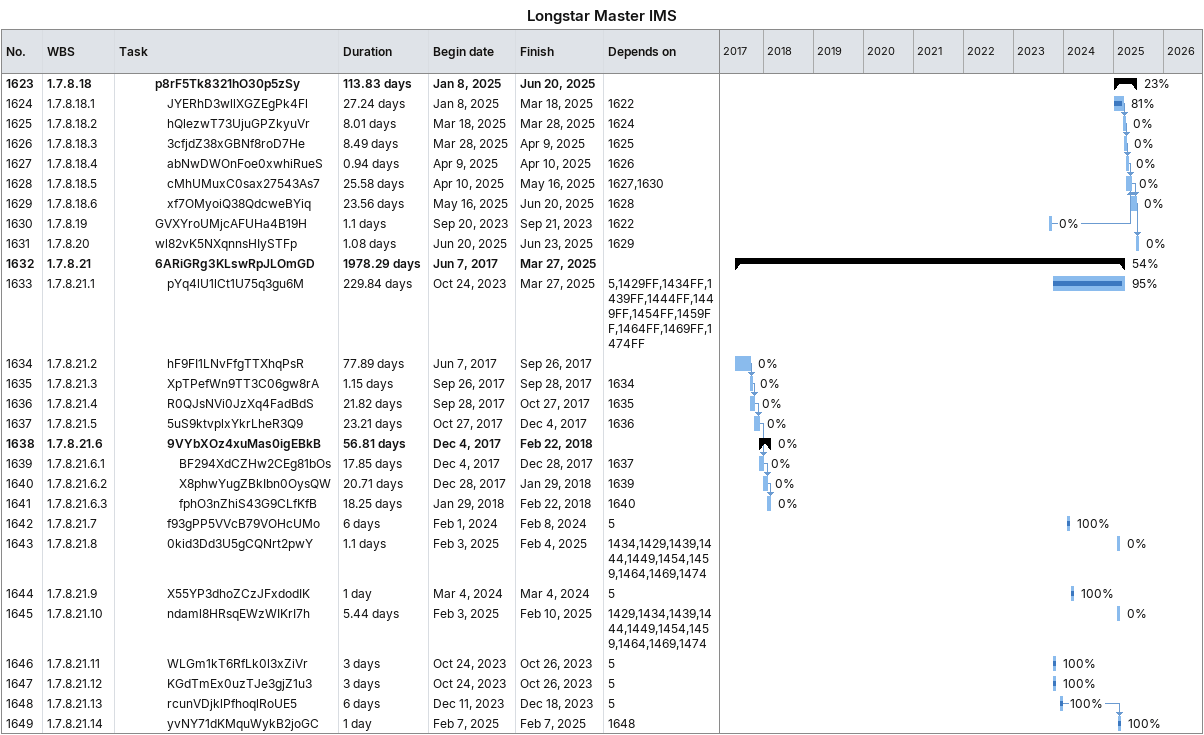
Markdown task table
Longstar Master IMS

| ID | WBS | Task | Duration | Start | Finish | Predecessors | % complete |
|---|---|---|---|---|---|---|---|
| 1623 | 1.7.8.18 | **p8rF5Tk8321hO30p5zSy** | 113.83d | 2025-01-08 | 2025-06-20 |  | 23 |
| 1624 | 1.7.8.18.1 | JYERhD3wllXGZEgPk4Fl | 27.24d | 2025-01-08 | 2025-03-18 | 1622 | 81 |
| 1625 | 1.7.8.18.2 | hQlezwT73UjuGPZkyuVr | 8.01d | 2025-03-18 | 2025-03-28 | 1624 | 0 |
| 1626 | 1.7.8.18.3 | 3cfjdZ38xGBNf8roD7He | 8.49d | 2025-03-28 | 2025-04-09 | 1625 | 0 |
| 1627 | 1.7.8.18.4 | abNwDWOnFoe0xwhiRueS | 0.94d | 2025-04-09 | 2025-04-10 | 1626 | 0 |
| 1628 | 1.7.8.18.5 | cMhUMuxC0sax27543As7 | 25.58d | 2025-04-10 | 2025-05-16 | 1627, 1630 | 0 |
| 1629 | 1.7.8.18.6 | xf7OMyoiQ38QdcweBYiq | 23.56d | 2025-05-16 | 2025-06-20 | 1628 | 0 |
| 1630 | 1.7.8.19 | GVXYroUMjcAFUHa4B19H | 1.1d | 2023-09-20 | 2023-09-21 | 1622 | 0 |
| 1631 | 1.7.8.20 | wl82vK5NXqnnsHIySTFp | 1.08d | 2025-06-20 | 2025-06-23 | 1629 | 0 |
| 1632 | 1.7.8.21 | **6ARiGRg3KLswRpJLOmGD** | 1978.29d | 2017-06-07 | 2025-03-27 |  | 54 |
| 1633 | 1.7.8.21.1 | pYq4lU1lCt1U75q3gu6M | 229.84d | 2023-10-24 | 2025-03-27 | 5, 1429FF, 1434FF, 1439FF, 1444FF, 1449FF, 1454FF, 1459FF, 1464FF, 1469FF, 1474FF | 95 |
| 1634 | 1.7.8.21.2 | hF9FI1LNvFfgTTXhqPsR | 77.89d | 2017-06-07 | 2017-09-26 |  | 0 |
| 1635 | 1.7.8.21.3 | XpTPefWn9TT3C06gw8rA | 1.15d | 2017-09-26 | 2017-09-28 | 1634 | 0 |
| 1636 | 1.7.8.21.4 | R0QJsNVi0JzXq4FadBdS | 21.82d | 2017-09-28 | 2017-10-27 | 1635 | 0 |
| 1637 | 1.7.8.21.5 | 5uS9ktvplxYkrLheR3Q9 | 23.21d | 2017-10-27 | 2017-12-04 | 1636 | 0 |
| 1638 | 1.7.8.21.6 | **9VYbXOz4xuMas0igEBkB** | 56.81d | 2017-12-04 | 2018-02-22 |  | 0 |
| 1639 | 1.7.8.21.6.1 | BF294XdCZHw2CEg81bOs | 17.85d | 2017-12-04 | 2017-12-28 | 1637 | 0 |
| 1640 | 1.7.8.21.6.2 | X8phwYugZBkIbn0OysQW | 20.71d | 2017-12-28 | 2018-01-29 | 1639 | 0 |
| 1641 | 1.7.8.21.6.3 | fphO3nZhiS43G9CLfKfB | 18.25d | 2018-01-29 | 2018-02-22 | 1640 | 0 |
| 1642 | 1.7.8.21.7 | f93gPP5VVcB79VOHcUMo | 6d | 2024-02-01 | 2024-02-08 | 5 | 100 |
| 1643 | 1.7.8.21.8 | 0kid3Dd3U5gCQNrt2pwY | 1.1d | 2025-02-03 | 2025-02-04 | 1434, 1429, 1439, 1444, 1449, 1454, 1459, 1464, 1469, 1474 | 0 |
| 1644 | 1.7.8.21.9 | X55YP3dhoZCzJFxdodIK | 1d | 2024-03-04 | 2024-03-04 | 5 | 100 |
| 1645 | 1.7.8.21.10 | ndaml8HRsqEWzWIKrI7h | 5.44d | 2025-02-03 | 2025-02-10 | 1429, 1434, 1439, 1444, 1449, 1454, 1459, 1464, 1469, 1474 | 0 |
| 1646 | 1.7.8.21.11 | WLGm1kT6RfLk0l3xZiVr | 3d | 2023-10-24 | 2023-10-26 | 5 | 100 |
| 1647 | 1.7.8.21.12 | KGdTmEx0uzTJe3gjZ1u3 | 3d | 2023-10-24 | 2023-10-26 | 5 | 100 |
| 1648 | 1.7.8.21.13 | rcunVDjklPfhoqlRoUE5 | 6d | 2023-12-11 | 2023-12-18 | 5 | 100 |
| 1649 | 1.7.8.21.14 | yvNY71dKMquWykB2joGC | 1d | 2025-02-07 | 2025-02-07 | 1648 | 100 |
